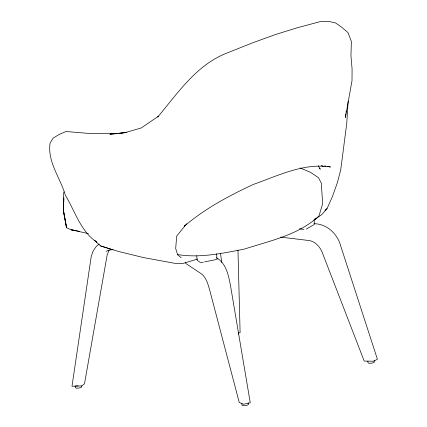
<?xml version="1.0" encoding="UTF-8"?>
<svg xmlns="http://www.w3.org/2000/svg" width="427" height="427" viewBox="0 0 427 427"><rect width="100%" height="100%" fill="white"/><g stroke="black" fill="none" stroke-linecap="round" stroke-linejoin="round"><path stroke-width="0.64" d="M63.831 198.459L63.436 211.53L66.548 227.762L71.069 229.763L88.464 233.612M63.831 197.808L63.436 211.53L63.554 193.132L64.023 191.926M348.154 101.156L346.756 123.387L340.714 169.903L337.479 182.34L332.355 196.778L326.933 208.84L321.734 214.616L315.937 218.779L314.71 219.254M345.897 113.609L345.395 117.537L352.008 80.708L352.078 68.87L350.946 55.772L351.384 41.51L348.069 32.724L341.445 27.018L335.531 22.925L328.571 21.35L320.069 21.665L297.384 27.734L275.532 34.518L253.035 42.652L227.778 52.718C196.927 64.29 178.006 92.814 157.744 117.009L158.769 116.229M346.067 112.301L346.238 110.988M109.216 249.934L107.198 254.775L84.493 383.825L81.877 385.907L71.992 386.28L91.234 256.435L93.139 251.001L96.331 246.347L99.245 243.988M186.652 223.716L176.698 236.078L175.684 248.514L177.643 254.818L181.235 257.743M185.056 225.365L184.245 226.294C204.859 208.595 228.995 195.769 253.505 184.368C278.094 175.716 303.72 162.692 330.487 166.989L327.21 166.37M158.604 116.133L141.214 127.972L124.903 132.68L118.952 133.448L126.787 132.327M306.356 229.064L314.352 224.469L314.144 219.974M106.061 251.37L109.291 250.067L113.208 249.614M197.632 259.024L182.927 263.454L175.182 263.39L143.472 257.566L118.098 251.354L100.462 245.877L94.623 240.454L96.844 242.189C80.586 231.397 75.125 211.232 65.395 195.352C60.469 178.096 47.258 161.918 50.066 143.13L53.113 138.113L59.252 134.42L66.009 131.505L89.894 133.512L117.633 133.438M314.726 219.142L315.937 218.779L314.736 219.136M200.695 262.706L203.215 262.194M204.474 261.938L216.441 259.504M238.223 333.007L240.113 332.67L237.962 250.067M126.846 132.386L109.904 134.233L117.66 133.56M75.846 385.885L78.013 385.869M177.472 254.551C199.879 258.234 222.531 253.366 244.49 249.048C270.104 240.764 298.735 234.946 318.948 215.966L322.673 203.674L321.285 183.055L318.457 177.68L310.525 172.343L300.138 167.923M280.587 237.097L306.933 240.284C315.275 240.465 320.981 247.617 323.223 255.026L364.226 361.103L373.673 361.221L377.404 359.24L340.783 246.208C337.645 233.895 326.943 223.769 313.866 223.695M299.503 228.723L303.944 229.502M79.561 231.365L71.069 229.763L75.648 230.596M324.589 165.873L325.897 166.119M100.462 245.877L110.833 249.187M321.147 165.553L323.431 166.647L322.428 165.884M200.188 262.365L197.162 260.337L196.73 255.826M216.489 257.759C226.363 263.374 228.546 275.698 230.553 285.93L250.254 402.741L243.55 404.273L239.237 402.405L209.833 290.595C208.034 284.473 206.417 277.326 200.855 273.461L185.772 263.464L185.67 262.194M318.291 165.772L320.213 169.252L319.738 168.051M374.121 360.42L374.351 362.123L373.267 362.779L370.972 363.26L368.811 363.27L368.042 362.817L367.812 361.119M248.156 402.8L248.386 404.497L247.308 405.159L245.013 405.634L242.846 405.65L242.082 405.196L241.853 403.494M238.549 333.044L238.704 334.176M81.541 385.869L81.696 387.001L80.612 387.657L78.317 388.138L76.155 388.154L75.387 387.695L75.157 385.997M220.529 253.27L221.709 262.504M216.521 253.755L217.071 259.376M326.933 208.798L324.979 210.548L326.933 208.84M66.548 227.762L63.42 210.217L66.548 227.762"/></g></svg>
